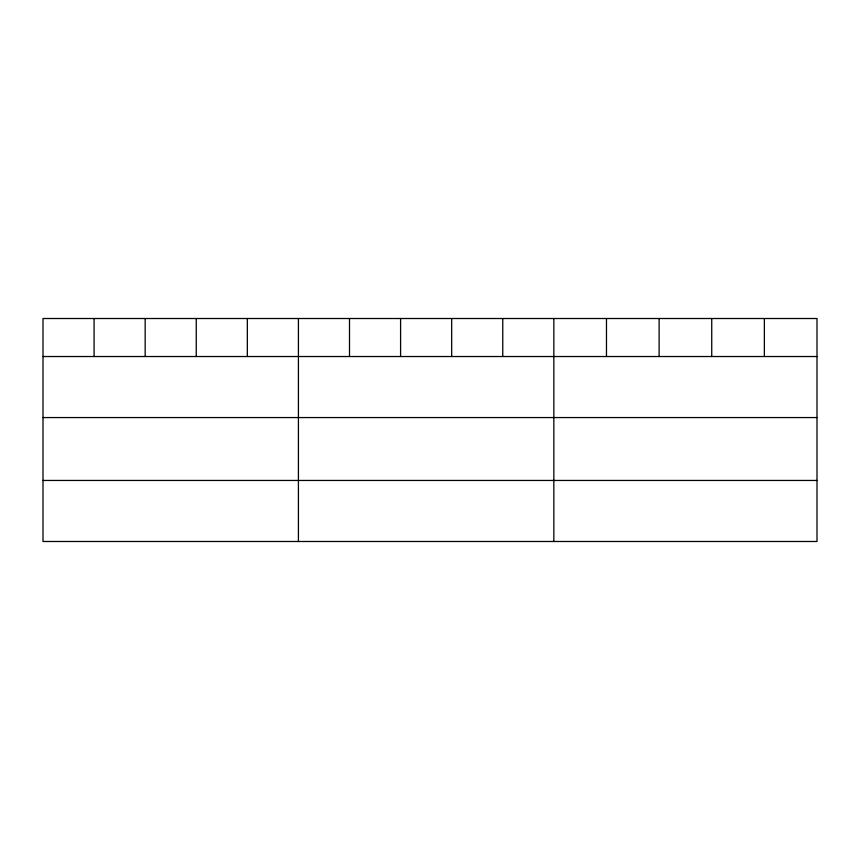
<?xml version="1.0" encoding="UTF-8"?>
<svg xmlns="http://www.w3.org/2000/svg" width="860" height="860" viewBox="0 0 860 860"><rect width="100%" height="100%" fill="white"/><g stroke="black" fill="none" stroke-linecap="round" stroke-linejoin="round"><path stroke-width="1.29" d="M817 356.524L817 541.488L43 541.488L43 318.512L817 318.512L817 356.524L43 356.524M43 417.562L817 417.562M43 480.45L817 480.45M764.368 318.512L764.368 356.524M711.736 318.512L711.736 356.524M659.104 318.512L659.104 356.524M606.472 318.512L606.472 356.524M553.84 318.512L553.84 541.488M502.756 318.512L502.756 356.524M451.672 318.512L451.672 356.524M400.588 318.512L400.588 356.524M349.504 318.512L349.504 356.524M298.42 318.512L298.42 541.488M247.336 318.512L247.336 356.524M196.252 318.512L196.252 356.524M145.168 318.512L145.168 356.524M94.084 318.512L94.084 356.524"/></g></svg>
